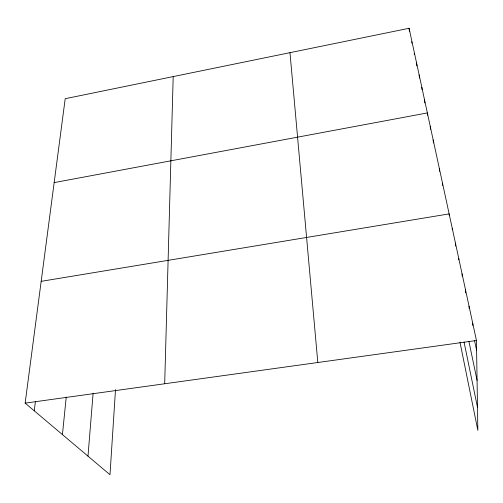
<?xml version="1.0" encoding="UTF-8"?>
<svg xmlns="http://www.w3.org/2000/svg" width="503" height="503" viewBox="0 0 503 503"><rect width="100%" height="100%" fill="white"/><g stroke="black" fill="none" stroke-linecap="round" stroke-linejoin="round"><path stroke-width="0.75" d="M164.682 383.764L173.195 76.588M115.495 389.712L109.994 474.719L25.15 403.129L65.201 98.701L409.096 28.281L476.454 340.487L477.85 430.361L459.962 342.053M87.987 456.152L93.112 393.233M62.429 434.586L66.233 397.106M34.254 410.813L35.411 401.495M54.161 182.608L427.361 112.93L427.55 115.212M41.171 281.34L449.141 213.888L449.229 215.397M25.15 403.129L476.454 340.487M474.543 340.632L476.611 350.289M468.928 341.531L477.077 380.387M464.043 342.009L477.492 407.373M409.096 28.281L409.385 31.249M411.737 41.743L411.875 43.227M414.214 53.249L414.353 54.72M416.547 62.825L416.836 65.943M419.156 74.897L419.433 77.996M289.98 52.67L317.821 362.506M421.822 87.264L422.023 89.578M424.557 99.94L424.821 103.002M430.235 126.253L430.48 129.277M433.184 139.916L433.416 142.915M439.314 168.335L439.521 171.272M442.502 183.111L442.659 185.437M452.254 228.318L452.342 229.814M455.448 243.119L455.599 246.068M458.723 258.303L458.799 259.856M462.087 273.884L462.182 276.172M465.539 289.873L465.646 292.872M469.079 306.289L469.142 308.496M472.719 323.159L472.77 325.479"/></g></svg>
